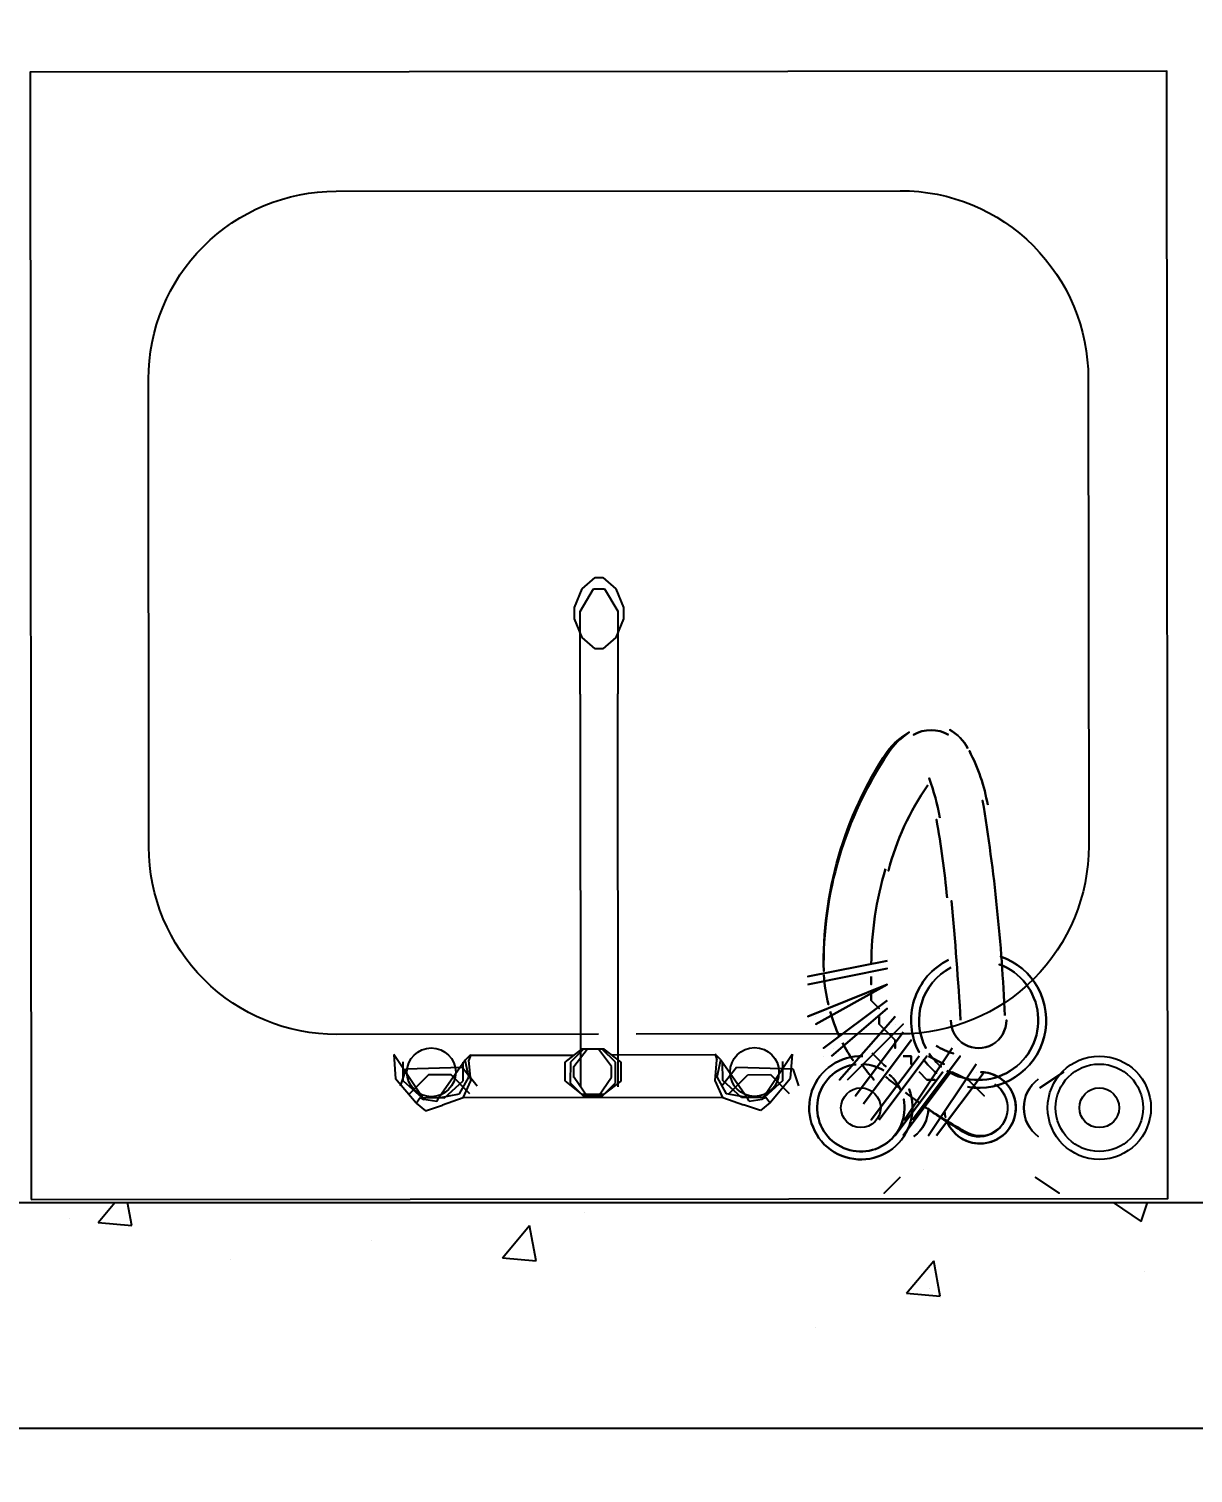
# Model space of a CAD drawing. Header units: millimetres. Extents: x 0 to 8967983, y -224399 to 13801.
# Drawn here: x 51358 to 51978, y -184134 to -183365 of the extents above; entities that cross this region are included whole.
import ezdxf
from ezdxf import colors
from ezdxf.entities.mleader import LeaderData, LeaderLine
from ezdxf.math import Vec2, Vec3

# ---------------------------------------------------------------- set-up
doc = ezdxf.new("R2010")
doc.units = ezdxf.units.MM
doc.header["$LTSCALE"] = 10
doc.layers.add('013', color=7, linetype='Continuous', lineweight=13)
doc.layers.add('Архитектура', color=251, linetype='Continuous')
doc.layers.get('0').off()
doc.layers.get('0').freeze()
doc.styles.add('ISOCPEUR', font='isocpeur.TTF', dxfattribs={"width": 0.7})
doc.styles.add('ГОСТ 2.304', font='isocpeur.TTF', dxfattribs={"width": 0.7})
doc.dimstyles.new('СПДС', dxfattribs={"dimscale": 100, "dimtxt": 2.5, "dimasz": 1, "dimexe": 1.5, "dimexo": 0, "dimgap": 1, "dimtad": 1, "dimdec": 0, "dimrnd": 5, "dimtxsty": 'ГОСТ 2.304', "dimblk": 'OBLIQUE', "dimcen": 2.5, "dimdle": 1, "dimadec": 0, "dimazin": 2, "dimtfac": 0.75, "dimtdec": 0, "dimtmove": 1, "dimatfit": 3, "dimfxl": 1, "dimtolj": 1, "dimarcsym": 1})

# ---------------------------------------------------------------- blocks, each defined once
blk = doc.blocks.new('_DOTSMALL')
at = {"color": 0, "linetype": 'ByBlock', "const_width": 0.5}
blk.add_lwpolyline([(-0.0625, 0, 1), (0.0625, 0, 1)], format="xyb", close=True, dxfattribs=at)
blk = doc.blocks.new('_Oblique')
at = {"color": 0, "linetype": 'ByBlock', "lineweight": -2}
blk.add_line((-0.5, -0.5), (0.5, 0.5), dxfattribs=at)
blk = doc.blocks.new('*D523')
at = {"layer": '013', "color": 0, "linetype": 'ByBlock', "lineweight": -2, "transparency": 16777216}
for p, q in [((47977.1, -6030.52), (47977.1, -6735.59)), ((47015.22, -6130.52), (47015.22, -6735.59)), ((48077.1, -6585.59), (46915.22, -6585.59)), ((69773.36, -206645.82), (69773.36, -207945.84)), ((70483.91, -206745.82), (69623.36, -206745.82)), ((70362.01, -207845.84), (69623.36, -207845.84))]:
    blk.add_line(p, q, dxfattribs=at)
at = {"layer": 'Defpoints', "color": 0, "linetype": 'ByBlock', "transparency": 16777216}
for p in [(47977.1, -6030.52), (47015.22, -6130.52), (47015.22, -6585.59), (70483.91, -206745.82), (69773.36, -207845.84), (70362.01, -207845.84)]:
    blk.add_point(p, dxfattribs=at)
at = {"layer": '013', "color": 0, "linetype": 'ByBlock', "lineweight": -2, "transparency": 16777216, "xscale": 100, "yscale": 100, "zscale": 100}
for p, rotation in [((47015.22, -6585.59), 180), ((69773.36, -206745.82), 90), ((69773.36, -207845.84), 270)]:
    blk.add_blockref('_Oblique', p, dxfattribs=dict(at, rotation=rotation))
blk.add_blockref('_Oblique', (47977.1, -6585.59), dxfattribs=at)
at = {"layer": '013', "color": 0, "linetype": 'ByBlock', "transparency": 16777216, "insert": (47496.16, -6360.59), "char_height": 250, "attachment_point": 5, "style": 'ГОСТ 2.304'}
blk.add_mtext('\\A1;960', dxfattribs=at)
at = {"layer": '013', "color": 0, "linetype": 'ByBlock', "transparency": 16777216, "insert": (69548.36, -207295.83), "char_height": 250, "attachment_point": 5, "rotation": 90, "style": 'ГОСТ 2.304'}
blk.add_mtext('\\A1;1100', dxfattribs=at)
blk = doc.blocks.new('*D524')
at = {"layer": '013', "color": 0, "linetype": 'ByBlock', "lineweight": -2, "transparency": 16777216}
for p, q in [((49025.2, -5880.52), (49025.2, -5780.52)), ((48615.22, -5880.52), (49175.2, -5880.52)), ((49025.2, -5880.52), (49025.2, -6030.52)), ((49025.2, -5880.52), (49025.2, -6030.52)), ((48492.41, -6030.52), (49175.2, -6030.52)), ((49025.2, -6030.52), (49025.2, -6130.52)), ((49025.2, -6728.58), (49025.2, -6030.52)), ((70806.46, -197915.87), (70806.46, -197815.87)), ((71073.33, -197915.87), (70656.46, -197915.87)), ((70806.46, -197965.87), (70806.46, -197915.87)), ((70806.46, -197965.87), (70806.46, -197915.87)), ((70806.46, -197940.87), (70271.13, -198142.19)), ((71121.06, -197965.87), (70656.46, -197965.87)), ((70806.46, -197965.87), (70806.46, -198065.87)), ((70271.13, -198142.19), (70271.13, -198552.19))]:
    blk.add_line(p, q, dxfattribs=at)
at = {"layer": 'Defpoints', "color": 0, "linetype": 'ByBlock', "transparency": 16777216}
for p in [(48615.22, -5880.52), (48492.41, -6030.52), (49025.2, -6030.52), (70806.46, -197915.87), (71073.33, -197915.87), (71121.06, -197965.87)]:
    blk.add_point(p, dxfattribs=at)
at = {"layer": '013', "color": 0, "linetype": 'ByBlock', "lineweight": -2, "transparency": 16777216, "xscale": 100, "yscale": 100, "zscale": 100}
for p, rotation in [((49025.2, -5880.52), 270), ((49025.2, -6030.52), 90), ((70806.46, -197915.87), 270), ((70806.46, -197965.87), 90)]:
    blk.add_blockref('_Oblique', p, dxfattribs=dict(at, rotation=rotation))
at = {"layer": '013', "color": 0, "linetype": 'ByBlock', "transparency": 16777216, "char_height": 250, "attachment_point": 5, "rotation": 90, "style": 'ГОСТ 2.304'}
for s, insert in [('\\A1;150', (48800.2, -6479.83)), ('\\A1;50', (70046.13, -198347.19))]:
    blk.add_mtext(s, dxfattribs=dict(at, insert=insert))

msp = doc.modelspace()

# ---------------------------------------------------------------- linework, layer by layer
at = {"layer": 'Архитектура', "lineweight": 25, "transparency": 33554684}
for p, q in [((51648.31, -183672.91, 0), (51652.3, -183662.91, 0)), ((51651.31, -183674.91, 0), (51658.3, -183662.9, 0)), ((51652.3, -183662.91, 0), (51659.29, -183656.9, 0)), ((51658.3, -183662.9, 0), (51664.3, -183662.9, 0)), ((51659.29, -183656.9, 0), (51663.29, -183656.9, 0)), ((51663.29, -183656.9, 0), (51670.3, -183662.89, 0)), ((51664.3, -183662.9, 0), (51671.31, -183674.89, 0)), ((51670.3, -183662.89, 0), (51674.31, -183672.89, 0)), ((51648.31, -183678.91, 0), (51648.31, -183672.91, 0)), ((51652.32, -183688.91, 0), (51648.31, -183678.91, 0)), ((51651.35, -183718.91, 0), (51651.31, -183674.91, 0)), ((51674.31, -183678.89, 0), (51670.32, -183688.89, 0)), ((51671.31, -183674.89, 0), (51671.35, -183718.89, 0)), ((51674.31, -183672.89, 0), (51674.31, -183678.89, 0)), ((51659.32, -183694.9, 0), (51652.32, -183688.91, 0)), ((51670.32, -183688.89, 0), (51663.32, -183694.9, 0)), ((51663.32, -183694.9, 0), (51659.32, -183694.9, 0)), ((51651.35, -183718.91, 0), (51651.53, -183927.88, 0)), ((51671.53, -183927.93, 0), (51671.35, -183718.89, 0)), ((51652.07, -183907.88, 0), (51643.05, -183914.86, 0)), ((51652.07, -183907.88, 0), (51643.05, -183914.86, 0)), ((51653.07, -183907.88, 0), (51646.05, -183914.87, 0)), ((51653.07, -183907.88, 0), (51646.05, -183914.87, 0)), ((51647.98, -183917.1, 0), (51655, -183907.9, 0)), ((51664.07, -183907.9, 0), (51652.07, -183907.88, 0)), ((51664.07, -183907.9, 0), (51652.07, -183907.88, 0)), ((51668.03, -183917.08, 0), (51661, -183907.9, 0)), ((51670.05, -183914.91, 0), (51663.07, -183907.9, 0)), ((51670.05, -183914.91, 0), (51663.07, -183907.9, 0)), ((51673.05, -183914.92, 0), (51664.07, -183907.9, 0)), ((51673.05, -183914.92, 0), (51664.07, -183907.9, 0)), ((51568.02, -183934.72, 0), (51552.06, -183910.7, 0)), ((51552.06, -183910.7, 0), (51553.04, -183923.7, 0)), ((51568.02, -183934.72, 0), (51552.06, -183910.7, 0)), ((51557.04, -183924.7, 0), (51557.05, -183914.7, 0)), ((51557.04, -183924.7, 0), (51557.05, -183914.7, 0)), ((51590.06, -183913.77, 0), (51576.02, -183933.74, 0)), ((51590.06, -183913.77, 0), (51576.02, -183933.74, 0)), ((51589.04, -183924.76, 0), (51589.05, -183914.76, 0)), ((51589.04, -183924.76, 0), (51589.05, -183914.76, 0)), ((51590.06, -183913.77, 0), (51593.06, -183910.77, 0)), ((51590.06, -183913.77, 0), (51593.06, -183910.77, 0)), ((51592.04, -183922.77, 0), (51590.06, -183913.77, 0)), ((51592.04, -183922.77, 0), (51590.06, -183913.77, 0)), ((51593.06, -183910.77, 0), (51592.06, -183913.77, 0)), ((51593.06, -183910.77, 0), (51592.06, -183913.77, 0)), ((51593.04, -183924.77, 0), (51592.06, -183913.77, 0)), ((51593.04, -183924.77, 0), (51592.06, -183913.77, 0)), ((51592.95, -183911.09, 0), (51648.07, -183911.05, 0)), ((51643.05, -183914.86, 0), (51643.04, -183924.86, 0)), ((51643.05, -183914.86, 0), (51643.04, -183924.86, 0)), ((51646.05, -183914.87, 0), (51646.03, -183925.87, 0)), ((51646.05, -183914.87, 0), (51646.03, -183925.87, 0)), ((51647.98, -183922.93, 0), (51647.98, -183917.1, 0)), ((51668.04, -183922.91, 0), (51668.03, -183917.08, 0)), ((51723.19, -183910.98, 0), (51668.07, -183911.03, 0)), ((51670.03, -183925.91, 0), (51670.05, -183914.91, 0)), ((51670.03, -183925.91, 0), (51670.05, -183914.91, 0)), ((51673.04, -183924.92, 0), (51673.05, -183914.92, 0)), ((51673.04, -183924.92, 0), (51673.05, -183914.92, 0)), ((51723.08, -183910.66, 0), (51724.09, -183913.65, 0)), ((51726.09, -183913.65, 0), (51723.08, -183910.66, 0)), ((51723.08, -183910.66, 0), (51724.09, -183913.65, 0)), ((51726.09, -183913.65, 0), (51723.08, -183910.66, 0)), ((51723.13, -183924.66, 0), (51724.09, -183913.65, 0)), ((51723.13, -183924.66, 0), (51724.09, -183913.65, 0)), ((51724.12, -183922.65, 0), (51726.09, -183913.65, 0)), ((51724.12, -183922.65, 0), (51726.09, -183913.65, 0)), ((51726.09, -183913.65, 0), (51740.16, -183933.6, 0)), ((51726.09, -183913.65, 0), (51740.16, -183933.6, 0)), ((51727.13, -183924.64, 0), (51727.09, -183914.64, 0)), ((51727.13, -183924.64, 0), (51727.09, -183914.64, 0)), ((51748.16, -183934.57, 0), (51764.08, -183910.51, 0)), ((51748.16, -183934.57, 0), (51764.08, -183910.51, 0)), ((51759.13, -183924.53, 0), (51759.09, -183914.53, 0)), ((51759.13, -183924.53, 0), (51759.09, -183914.53, 0)), ((51764.08, -183910.51, 0), (51763.12, -183923.51, 0)), ((51564.01, -183936.72, 0), (51553.04, -183923.7, 0)), ((51564.01, -183936.72, 0), (51553.04, -183923.7, 0)), ((51558.54, -183918.6, 0), (51555.52, -183927.6, 0)), ((51558.54, -183918.6, 0), (51555.52, -183927.6, 0)), ((51557.04, -183924.7, 0), (51567.02, -183933.72, 0)), ((51557.04, -183924.7, 0), (51567.02, -183933.72, 0)), ((51588.54, -183917.66, 0), (51558.54, -183918.6, 0)), ((51588.54, -183917.66, 0), (51558.54, -183918.6, 0)), ((51570.53, -183921.63, 0), (51560.51, -183931.61, 0)), ((51570.53, -183921.63, 0), (51560.51, -183931.61, 0)), ((51582.53, -183921.65, 0), (51570.53, -183921.63, 0)), ((51582.53, -183921.65, 0), (51570.53, -183921.63, 0)), ((51579.02, -183933.75, 0), (51589.04, -183924.76, 0)), ((51579.02, -183933.75, 0), (51589.04, -183924.76, 0)), ((51592.51, -183931.67, 0), (51582.53, -183921.65, 0)), ((51592.51, -183931.67, 0), (51582.53, -183921.65, 0)), ((51587.02, -183931.76, 0), (51592.04, -183922.77, 0)), ((51587.02, -183931.76, 0), (51592.04, -183922.77, 0)), ((51596.52, -183927.67, 0), (51588.54, -183917.66, 0)), ((51596.52, -183927.67, 0), (51588.54, -183917.66, 0)), ((51589.02, -183933.76, 0), (51593.04, -183924.77, 0)), ((51589.02, -183933.76, 0), (51593.04, -183924.77, 0)), ((51643.04, -183924.86, 0), (51652.02, -183931.88, 0)), ((51643.04, -183924.86, 0), (51652.02, -183931.88, 0)), ((51648.04, -183922.87, 0), (51655.02, -183932.89, 0)), ((51648.04, -183922.87, 0), (51655.02, -183932.89, 0)), ((51661.02, -183932.9, 0), (51668.04, -183922.91, 0)), ((51661.02, -183932.9, 0), (51668.04, -183922.91, 0)), ((51664.02, -183931.9, 0), (51673.04, -183924.92, 0)), ((51664.02, -183931.9, 0), (51673.04, -183924.92, 0)), ((51727.16, -183933.64, 0), (51723.13, -183924.66, 0)), ((51727.16, -183933.64, 0), (51723.13, -183924.66, 0)), ((51729.15, -183931.64, 0), (51724.12, -183922.65, 0)), ((51729.15, -183931.64, 0), (51724.12, -183922.65, 0)), ((51726.54, -183927.56, 0), (51734.5, -183917.53, 0)), ((51726.54, -183927.56, 0), (51734.5, -183917.53, 0)), ((51737.16, -183933.61, 0), (51727.13, -183924.64, 0)), ((51737.16, -183933.61, 0), (51727.13, -183924.64, 0)), ((51730.55, -183931.54, 0), (51740.52, -183921.51, 0)), ((51730.55, -183931.54, 0), (51740.52, -183921.51, 0)), ((51734.5, -183917.53, 0), (51764.5, -183918.42, 0)), ((51734.5, -183917.53, 0), (51764.5, -183918.42, 0)), ((51740.52, -183921.51, 0), (51752.52, -183921.46, 0)), ((51740.52, -183921.51, 0), (51752.52, -183921.46, 0)), ((51759.13, -183924.53, 0), (51749.16, -183933.56, 0)), ((51759.13, -183924.53, 0), (51749.16, -183933.56, 0)), ((51752.17, -183936.55, 0), (51763.12, -183923.51, 0)), ((51752.17, -183936.55, 0), (51763.12, -183923.51, 0)), ((51752.52, -183921.46, 0), (51762.55, -183931.43, 0)), ((51752.52, -183921.46, 0), (51762.55, -183931.43, 0)), ((51764.5, -183918.42, 0), (51767.54, -183927.41, 0)), ((51764.5, -183918.42, 0), (51767.54, -183927.41, 0)), ((51576.02, -183933.74, 0), (51587.02, -183931.76, 0)), ((51576.02, -183933.74, 0), (51587.02, -183931.76, 0)), ((51646.03, -183925.87, 0), (51653.02, -183932.88, 0)), ((51646.03, -183925.87, 0), (51653.02, -183932.88, 0)), ((51652.02, -183931.88, 0), (51664.02, -183931.9, 0)), ((51652.02, -183931.88, 0), (51664.02, -183931.9, 0)), ((51653.02, -183932.88, 0), (51663.02, -183932.9, 0)), ((51653.02, -183932.88, 0), (51663.02, -183932.9, 0)), ((51663.02, -183932.9, 0), (51670.03, -183925.91, 0)), ((51663.02, -183932.9, 0), (51670.03, -183925.91, 0)), ((51740.16, -183933.6, 0), (51729.15, -183931.64, 0)), ((51740.16, -183933.6, 0), (51729.15, -183931.64, 0)), ((51564.01, -183936.72, 0), (51566.02, -183933.72, 0)), ((51564.01, -183936.72, 0), (51566.02, -183933.72, 0)), ((51564.01, -183936.72, 0), (51569.01, -183940.73, 0)), ((51564.01, -183936.72, 0), (51569.01, -183940.73, 0)), ((51566.02, -183933.72, 0), (51568.02, -183934.72, 0)), ((51566.02, -183933.72, 0), (51568.02, -183934.72, 0)), ((51567.02, -183933.72, 0), (51579.02, -183933.75, 0)), ((51567.02, -183933.72, 0), (51579.02, -183933.75, 0)), ((51575.02, -183935.74, 0), (51568.02, -183934.72, 0)), ((51575.02, -183935.74, 0), (51568.02, -183934.72, 0)), ((51569.01, -183940.73, 0), (51578.01, -183937.74, 0)), ((51569.01, -183940.73, 0), (51578.01, -183937.74, 0)), ((51575.02, -183935.74, 0), (51576.02, -183933.74, 0)), ((51575.02, -183935.74, 0), (51576.02, -183933.74, 0)), ((51589.02, -183933.76, 0), (51578.01, -183937.74, 0)), ((51589.02, -183933.76, 0), (51578.01, -183937.74, 0)), ((51727.16, -183933.64, 0), (51589.02, -183933.76, 0)), ((51727.16, -183933.64, 0), (51738.17, -183937.6, 0)), ((51727.16, -183933.64, 0), (51738.17, -183937.6, 0)), ((51749.16, -183933.56, 0), (51737.16, -183933.61, 0)), ((51749.16, -183933.56, 0), (51737.16, -183933.61, 0)), ((51747.19, -183940.57, 0), (51738.17, -183937.6, 0)), ((51747.19, -183940.57, 0), (51738.17, -183937.6, 0)), ((51741.17, -183935.59, 0), (51740.16, -183933.6, 0)), ((51741.17, -183935.59, 0), (51740.16, -183933.6, 0)), ((51741.17, -183935.59, 0), (51748.16, -183934.57, 0)), ((51741.17, -183935.59, 0), (51748.16, -183934.57, 0)), ((51752.17, -183936.55, 0), (51747.19, -183940.57, 0)), ((51752.17, -183936.55, 0), (51747.19, -183940.57, 0)), ((51750.16, -183933.56, 0), (51748.16, -183934.57, 0)), ((51750.16, -183933.56, 0), (51748.16, -183934.57, 0)), ((51752.17, -183936.55, 0), (51750.16, -183933.56, 0)), ((51752.17, -183936.55, 0), (51750.16, -183933.56, 0)), ((47843.45, -183989.63), (52806.55, -183989.6)), ((51394.68, -184000.18), (51403.55, -183989.61)), ((51412.62, -184001.74), (51410.38, -183989.61)), ((51856.07, -183989.94), (51856.07, -183989.94)), ((51935, -183989.6), (51949.86, -183999.63)), ((51949.87, -183999.63), (51953.23, -183989.6)), ((51379.28, -183998.14), (51379.28, -183998.14)), ((51394.68, -184000.18), (51412.61, -184001.75)), ((51609.86, -184019), (51624.32, -184001.77)), ((51627.79, -184020.57), (51624.33, -184001.77)), ((51653.7, -183994.91), (51653.7, -183994.91)), ((51540.08, -184009.87), (51540.08, -184009.87)), ((51464.98, -184019.76), (51464.98, -184019.76)), ((51609.86, -184019), (51627.79, -184020.57)), ((51825.04, -184037.83), (51839.5, -184020.59)), ((51842.97, -184039.4), (51839.5, -184020.59)), ((51951.62, -184026.26), (51951.62, -184026.26)), ((51825.04, -184037.83), (51842.97, -184039.4)), ((51837.01, -184035.19), (51837.01, -184035.19)), ((51776.67, -184056.29), (51776.67, -184056.29)), ((47843.45, -184109.63), (52926.55, -184109.6))]:
    msp.add_line(p, q, dxfattribs=at)
at = {"layer": 'Архитектура', "lineweight": 25, "transparency": 33554684, "elevation": 0}
for points in [[(51359.08, -183987.99), (51964.08, -183987.46), (51963.55, -183387.46), (51358.55, -183387.99), (51359.08, -183987.99)], [(51772.41, -183869.29), (51772.41, -183869.29)], [(51772.41, -183869.29), (51772.41, -183869.29)], [(51814.72, -183865.06), (51814.72, -183865.06)], [(51814.72, -183865.06), (51814.72, -183865.06)], [(51814.72, -183873.52), (51814.72, -183873.52)], [(51814.72, -183873.52), (51814.72, -183873.52)], [(51814.72, -183881.98), (51814.72, -183881.98)], [(51814.72, -183881.98), (51814.72, -183881.98)], [(51776.64, -183890.45), (51776.64, -183890.45)], [(51776.64, -183890.45), (51776.64, -183890.45)], [(51818.95, -183894.68), (51818.95, -183894.68)], [(51818.95, -183894.68), (51818.95, -183894.68)], [(51785.88, -183907.39), (51785.88, -183907.39)], [(51785.88, -183907.39), (51785.88, -183907.39)], [(51827.42, -183903.14), (51827.42, -183903.14)], [(51827.42, -183903.14), (51827.42, -183903.14)], [(51780.87, -183911.6), (51780.87, -183911.6)], [(51780.87, -183911.6), (51780.87, -183911.6)], [(51835.88, -183911.6), (51835.88, -183911.6)], [(51835.88, -183911.6), (51835.88, -183911.6)], [(51853.57, -183911.63), (51853.57, -183911.63)], [(51853.57, -183911.63), (51853.57, -183911.63)], [(51794.34, -183920.09), (51794.34, -183920.09)], [(51794.34, -183920.09), (51794.34, -183920.09)], [(51844.34, -183920.07), (51844.34, -183920.07)], [(51844.34, -183920.07), (51844.34, -183920.07)], [(51862.04, -183920.09), (51862.04, -183920.09)], [(51862.04, -183920.09), (51862.04, -183920.09)], [(51807.03, -183928.55), (51807.03, -183928.55)], [(51807.03, -183928.55), (51807.03, -183928.55)], [(51815.49, -183937.01), (51815.49, -183937.01)], [(51815.49, -183937.01), (51815.49, -183937.01)], [(51828.19, -183945.48), (51828.19, -183945.48)], [(51828.19, -183945.48), (51828.19, -183945.48)], [(51834.3, -183971.79), (51834.3, -183971.79)], [(51834.3, -183971.79), (51834.3, -183971.79)]]:
    msp.add_lwpolyline(points, dxfattribs=at)
for points in [[(51661, -183900), (51521.8, -183900.12, -0.414214), (51421.71, -183800.21), (51421.49, -183551.39, -0.414214), (51521.4, -183451.3), (51821.66, -183451.04, -0.414214), (51921.74, -183550.95), (51921.96, -183799.77, -0.414214), (51822.05, -183899.85), (51681, -183899.98)], [(51814.64, -183749.52, -0.098402), (51826.47, -183739.22, 0.098402), (51815.2, -183750.61, 0.153885), (51780.91, -183866.49, -0.153885), (51814.64, -183749.52)], [(51854.77, -183951.85, -0.016359), (51835.15, -183938.9, 0.016359), (51856.12, -183951.57, 1.000109), (51872.18, -183926.69, -1.000109), (51854.77, -183951.85)]]:
    msp.add_lwpolyline(points, format="xyb", dxfattribs=at)
for points in [[(51847.4, -183740.61, 0.263202), (51828.65, -183740.58, -0.263202)], [(51857.72, -183747.89, 0.128446), (51848.07, -183737.9, -0.128446)], [(51868.21, -183777.94, 0.076793), (51858.44, -183749.22, -0.076793)], [(51842.72, -183784.72, 0.048642), (51836.97, -183763.71, -0.048642)], [(51836.26, -183767.43, 0.086562), (51815.32, -183813.01, -0.086562)], [(51877.33, -183890.04, 0.030153), (51865.52, -183775.64, -0.030153)], [(51846.56, -183827.3, 0.021688), (51840.92, -183785.61, -0.021688)], [(51813.82, -183811.99, 0.073497), (51806.26, -183862.76, -0.073497)], [(51853.79, -183892.56, 0.008531), (51848.93, -183828.95, -0.008531)], [(51847.34, -183860.37, 0.423103), (51831.69, -183909.54, -0.423103)], [(51846.51, -183919.44, 1.108707), (51874.39, -183862.78, -1.108707)], [(51857.41, -183928.03, 0.921844), (51875.02, -183858.54, -0.921844)], [(51781.04, -183868.44, 0.043708), (51783.38, -183884.13, -0.043708)], [(51848.55, -183864.51, 0.413779), (51835.3, -183907.35, -0.413779)], [(51784.34, -183887.83, 0.038822), (51789.22, -183901, -0.038822)], [(51848.57, -183892.56, 1.000049), (51878.19, -183892.56, -1.000049)], [(51790.91, -183904.49, 0.030446), (51796.51, -183913.93, -0.030446)], [(51840.71, -183906.06, 0.071497), (51850.07, -183910.25, -0.071497)], [(51801.83, -183911.65, 3.349514), (51826.34, -183929.22, -3.349514)], [(51798.13, -183916, 2.5734), (51823.5, -183934.54, -2.5734)], [(51801.09, -183915.99, 0.021049), (51807.68, -183924.16, -0.021049)], [(51812.93, -183919.34, 0.121122), (51802.36, -183915.92, -0.121122)], [(51806.76, -183910.06, 0.020071), (51813.91, -183917.13, -0.020071)], [(51833.95, -183913.23, 0.071236), (51840.94, -183920.67, -0.071236)], [(51837.04, -183910.26, 0.075801), (51843.5, -183917.3, -0.075801)], [(51813.96, -183922.66, 0.006867), (51821.38, -183928.64, -0.006867)], [(51822.05, -183929.91, 0.111571), (51816.02, -183921.63, -0.111571)], [(51846.35, -183945.9, 1.879148), (51864.57, -183920.1, -1.879148)], [(51847.27, -183947.93, 1.639573), (51866.8, -183920.26, -1.639573)], [(51895.11, -183923.84, 0.502962), (51895.11, -183954.41, -0.502962)], [(51824.39, -183930.97, 0.006878), (51832.09, -183936.7, -0.006878)], [(51828.96, -183954.41, 0.232603), (51836.65, -183939.47, -0.232603)], [(51845.22, -183941.13, 0.039911), (51845.77, -183944.1, -0.039911)]]:
    msp.add_lwpolyline(points, format="xyb", close=True, dxfattribs=at)
for points in [[(51814.72, -183860.83), (51772.41, -183869.29)], [(51772.41, -183873.52), (51814.72, -183865.06)], [(51806.26, -183869.29), (51806.26, -183873.52)], [(51814.72, -183873.52), (51772.41, -183890.45), (51814.72, -183873.52), (51776.64, -183894.68)], [(51806.26, -183877.75), (51806.26, -183881.98), (51810.49, -183886.22), (51806.26, -183881.98)], [(51814.72, -183881.98), (51780.87, -183907.37)], [(51785.1, -183911.6), (51814.72, -183886.22)], [(51818.95, -183890.45), (51789.34, -183924.3)], [(51810.49, -183890.45), (51810.49, -183894.68), (51814.72, -183898.91), (51818.95, -183903.14), (51818.95, -183907.37), (51818.95, -183903.14), (51814.72, -183898.91), (51810.49, -183894.68)], [(51793.57, -183924.3), (51823.19, -183894.68)], [(51823.19, -183898.91), (51797.8, -183932.76)], [(51802.03, -183936.99), (51827.42, -183903.14)], [(51849.34, -183907.39), (51823.96, -183945.48)], [(51831.65, -183911.6), (51806.26, -183945.45)], [(51810.49, -183945.45), (51835.88, -183911.6)], [(51823.19, -183911.6), (51827.42, -183911.6), (51827.42, -183915.83), (51827.42, -183911.6)], [(51828.19, -183945.48), (51853.57, -183911.63)], [(51836.65, -183911.63), (51845.11, -183915.86)], [(51862.04, -183915.86), (51836.65, -183953.94)], [(51844.34, -183920.07), (51818.95, -183953.91)], [(51823.19, -183953.91), (51848.57, -183920.07)], [(51831.65, -183920.07), (51835.88, -183924.3), (51840.11, -183924.3), (51835.88, -183924.3)], [(51840.88, -183953.94), (51866.27, -183920.09)], [(51857.81, -183924.32), (51866.27, -183932.78), (51857.81, -183924.32), (51849.34, -183920.09)], [(51895.89, -183928.55), (51908.58, -183920.09)], [(51821.6, -183976.02), (51813.14, -183984.49)], [(51893.53, -183976.02), (51906.23, -183984.49)]]:
    msp.add_lwpolyline(points, close=True, dxfattribs=at)
at = {"layer": 'Архитектура', "lineweight": 25, "transparency": 33554684}
for centre, radius in [((51572.04, -183920.23, 0), 13), ((51572.04, -183920.23, 0), 13), ((51744.11, -183920.08, 0), 13), ((51744.11, -183920.08, 0), 13), ((51927.62, -183939.13, 0), 27.5), ((51927.62, -183939.13, 0), 27.5), ((51927.62, -183939.13, 0), 23.27), ((51927.62, -183939.13, 0), 23.27), ((51800.68, -183939.12, 0), 10.58), ((51800.68, -183939.12, 0), 10.58), ((51927.62, -183939.12, 0), 10.58), ((51927.62, -183939.12, 0), 10.58)]:
    msp.add_circle(centre, radius, dxfattribs=at)

# ---------------------------------------------------------------- dimensions: what is measured, and where the dimension line sits
at = {"layer": '013', "color": 1, "linetype": 'ByBlock'}
for base, p1, p2, middle in [((49025.2, -6030.52), (48615.22, -5880.52), (48492.41, -6030.52), (49072.03, -6479.83)), ((70806.46, -197915.87), (71121.06, -197965.87), (71073.33, -197915.87), (70271.13, -198242.19))]:
    dim = msp.add_linear_dim(base=base, p1=p1, p2=p2, angle=90, dimstyle='СПДС', dxfattribs=at)
    dim.commit()
    dim.dimension.update_dxf_attribs({"geometry": '*D524', "text_midpoint": middle, "dimtype": 160})
dim = msp.add_linear_dim(base=(47015.22, -6585.59), p1=(47977.1, -6030.52), p2=(47015.22, -6130.52), dimstyle='СПДС', dxfattribs=at)
dim.commit()
dim.dimension.update_dxf_attribs({"geometry": '*D523', "text_midpoint": (47496.16, -6360.59)})
dim = msp.add_linear_dim(base=(69773.36, -207845.84), p1=(70483.91, -206745.82), p2=(70362.01, -207845.84), angle=90, dimstyle='СПДС', dxfattribs=at)
dim.commit()
dim.dimension.update_dxf_attribs({"geometry": '*D523', "text_midpoint": (69548.36, -207295.83)})

# ---------------------------------------------------------------- leaders
at = {"layer": 'Архитектура', "lineweight": 25, "transparency": 33554684}
ml = msp.add_multileader_mtext('Standard', dxfattribs=at)
ml.set_content('0,000', color=256, style='ISOCPEUR')
ml.set_leader_properties(color=256, linetype='Continuous', lineweight=-1)
ml.set_arrow_properties(name='DOTSMALL')
ml.build(insert=Vec2(0, 0))
ml.multileader.update_dxf_attribs({"has_text_frame": 1, "text_left_attachment_type": 4, "text_right_attachment_type": 4, "dogleg_length": 100, "arrow_head_size": 180})
ctx = ml.context
ctx.base_point, ctx.char_height, ctx.arrow_head_size, ctx.landing_gap_size, ctx.plane_origin = Vec3(55258.74, -205011.74, 0), 250, 180, 50, Vec3(53097.53, -205536.32, 0)
ctx.left_attachment, ctx.right_attachment = 4, 4
notes = []
notes.append((ctx, [(0, (0, 0, 0), (0, 0), (1, 0), 1, [])]))
ctx.mtext.insert, ctx.mtext.width, ctx.mtext.line_spacing_style, ctx.mtext.flow_direction = Vec3(55308.74, -204611.74, 0), 852.697, 2, 5
ml = msp.add_multileader_mtext('Standard', dxfattribs=at)
ml.set_content('-0,880', color=256, style='ISOCPEUR')
ml.set_leader_properties(color=256, linetype='Continuous', lineweight=-1)
ml.set_arrow_properties(name='DOTSMALL')
ml.build(insert=Vec2(0, 0))
ml.multileader.update_dxf_attribs({"has_text_frame": 1, "text_left_attachment_type": 4, "text_right_attachment_type": 4, "dogleg_length": 100, "arrow_head_size": 180})
ctx = ml.context
ctx.base_point, ctx.char_height, ctx.arrow_head_size, ctx.landing_gap_size, ctx.plane_origin = Vec3(51992.71, -202656.88, 0), 250, 180, 50, Vec3(49677.51, -203082.82, 0)
ctx.left_attachment, ctx.right_attachment = 4, 4
notes.append((ctx, [(0, (0, 0, 0), (0, 0), (1, 0), 1, [])]))
ctx.mtext.insert, ctx.mtext.width, ctx.mtext.line_spacing_style, ctx.mtext.flow_direction = Vec3(52042.71, -202323.55, 0), 525.1769, 2, 5
ml = msp.add_multileader_mtext('Standard', dxfattribs=at)
ml.set_content('-2,500', color=256, style='ISOCPEUR')
ml.set_leader_properties(color=256, linetype='Continuous', lineweight=-1)
ml.set_arrow_properties(name='DOTSMALL')
ml.build(insert=Vec2(0, 0))
ml.multileader.update_dxf_attribs({"has_text_frame": 1, "text_left_attachment_type": 4, "text_right_attachment_type": 4, "dogleg_length": 100, "arrow_head_size": 180})
ctx = ml.context
ctx.base_point, ctx.char_height, ctx.arrow_head_size, ctx.landing_gap_size, ctx.plane_origin = Vec3(52052.72, -199099.64), 250, 180, 50, Vec3(49891.51, -199690.89)
ctx.left_attachment, ctx.right_attachment = 4, 4
notes.append((ctx, [(0, (0, 0, 0), (0, 0), (1, 0), 1, [])]))
ctx.mtext.insert, ctx.mtext.width, ctx.mtext.line_spacing_style, ctx.mtext.flow_direction = Vec3(52102.72, -198766.31), 852.697, 2, 5
ml = msp.add_multileader_mtext('Standard', dxfattribs=at)
ml.set_content('-2,650', color=256, style='ISOCPEUR')
ml.set_leader_properties(color=256, linetype='Continuous', lineweight=-1)
ml.set_arrow_properties(name='DOTSMALL')
ml.build(insert=Vec2(0, 0))
ml.multileader.update_dxf_attribs({"has_text_frame": 1, "text_left_attachment_type": 4, "text_right_attachment_type": 4, "dogleg_length": 100, "arrow_head_size": 180})
ctx = ml.context
ctx.base_point, ctx.char_height, ctx.arrow_head_size, ctx.landing_gap_size, ctx.plane_origin = Vec3(97964.87, -185922.12), 250, 180, 50, Vec3(95803.65, -186513.36)
ctx.left_attachment, ctx.right_attachment = 4, 4
notes.append((ctx, [(0, (0, 0, 0), (0, 0), (1, 0), 1, [])]))
ctx.mtext.insert, ctx.mtext.width, ctx.mtext.line_spacing_style, ctx.mtext.flow_direction = Vec3(98014.87, -185588.78), 852.697, 2, 5
ml = msp.add_multileader_mtext('Standard', dxfattribs=at)
ml.set_content('-2,550', color=256, style='ISOCPEUR')
ml.set_leader_properties(color=256, linetype='Continuous', lineweight=-1)
ml.set_arrow_properties(name='DOTSMALL')
ml.build(insert=Vec2(0, 0))
ml.multileader.update_dxf_attribs({"has_text_frame": 1, "text_left_attachment_type": 4, "text_right_attachment_type": 4, "dogleg_length": 100, "arrow_head_size": 180})
ctx = ml.context
ctx.base_point, ctx.char_height, ctx.arrow_head_size, ctx.landing_gap_size, ctx.plane_origin = Vec3(52128.37, -211270.92), 250, 180, 50, Vec3(53069.98, -212624.51)
ctx.left_attachment, ctx.right_attachment = 4, 4
notes.append((ctx, [(0, (0, 0, 0), (0, 0), (1, 0), 1, [])]))
ctx.mtext.insert, ctx.mtext.width, ctx.mtext.defined_height, ctx.mtext.line_spacing_style, ctx.mtext.flow_direction = Vec3(52178.37, -210937.58), 599.1982, 407.47, 2, 5
ml = msp.add_multileader_mtext('Standard', dxfattribs=at)
ml.set_content('{\\W0.8;-2,250}', color=256, style='ISOCPEUR')
ml.set_leader_properties(color=256, linetype='Continuous', lineweight=-1)
ml.set_arrow_properties(name='DOTSMALL')
ml.build(insert=Vec2(0, 0))
ml.multileader.update_dxf_attribs({"has_text_frame": 1, "text_left_attachment_type": 4, "text_right_attachment_type": 4, "dogleg_length": 100, "arrow_head_size": 180})
ctx = ml.context
ctx.base_point, ctx.char_height, ctx.arrow_head_size, ctx.landing_gap_size, ctx.plane_origin = Vec3(69101.21, -196521.62), 250, 180, 50, Vec3(68896.09, -197241.92)
ctx.left_attachment, ctx.right_attachment = 4, 4
notes.append((ctx, [(0, (0, 0, 0), (0, 0), (1, 0), 1, [])]))
ctx.mtext.insert, ctx.mtext.width, ctx.mtext.defined_height, ctx.mtext.line_spacing_style, ctx.mtext.flow_direction = Vec3(69151.21, -196188.28), 769.989, 343.89, 2, 5
ml = msp.add_multileader_mtext('Standard', dxfattribs=at)
ml.set_content('%%P0,000', color=256, style='ISOCPEUR')
ml.set_leader_properties(color=256, linetype='Continuous', lineweight=-1)
ml.set_arrow_properties(name='DOTSMALL')
ml.build(insert=Vec2(0, 0))
ml.multileader.update_dxf_attribs({"has_text_frame": 1, "text_left_attachment_type": 4, "text_right_attachment_type": 4, "dogleg_length": 100, "arrow_head_size": 180})
ctx = ml.context
ctx.base_point, ctx.char_height, ctx.arrow_head_size, ctx.landing_gap_size, ctx.plane_origin = Vec3(52035.36, -204572.45, 0), 250, 180, 50, Vec3(48964.27, -206161.99, 0)
ctx.left_attachment, ctx.right_attachment = 4, 4
notes.append((ctx, [(0, (0, 0, 0), (0, 0), (1, 0), 1, [])]))
ctx.mtext.insert, ctx.mtext.width, ctx.mtext.line_spacing_style, ctx.mtext.flow_direction = Vec3(52085.36, -204239.11, 0), 852.697, 2, 5
ml = msp.add_multileader_mtext('Standard', dxfattribs=at)
ml.set_content('%%P0,000', color=256, style='ISOCPEUR')
ml.set_leader_properties(color=256, linetype='Continuous', lineweight=-1)
ml.set_arrow_properties(name='DOTSMALL')
ml.build(insert=Vec2(0, 0))
ml.multileader.update_dxf_attribs({"has_text_frame": 1, "text_left_attachment_type": 4, "text_right_attachment_type": 4, "dogleg_length": 100, "arrow_head_size": 180})
ctx = ml.context
ctx.base_point, ctx.char_height, ctx.arrow_head_size, ctx.landing_gap_size, ctx.plane_origin = Vec3(51477.6, -197264.89), 250, 180, 50, Vec3(48406.52, -198854.44)
ctx.left_attachment, ctx.right_attachment = 4, 4
notes.append((ctx, [(0, (0, 0, 0), (0, 0), (1, 0), 1, [])]))
ctx.mtext.insert, ctx.mtext.width, ctx.mtext.line_spacing_style, ctx.mtext.flow_direction = Vec3(51527.6, -196931.56), 852.697, 2, 5
ml = msp.add_multileader_mtext('Standard', dxfattribs=at)
ml.set_content('%%P0,000', color=256, style='ISOCPEUR')
ml.set_leader_properties(color=256, linetype='Continuous', lineweight=-1)
ml.set_arrow_properties(name='DOTSMALL')
ml.build(insert=Vec2(0, 0))
ml.multileader.update_dxf_attribs({"has_text_frame": 1, "text_left_attachment_type": 4, "text_right_attachment_type": 4, "dogleg_length": 100, "arrow_head_size": 180})
ctx = ml.context
ctx.base_point, ctx.char_height, ctx.arrow_head_size, ctx.landing_gap_size, ctx.plane_origin = Vec3(75855.86, -202520.92), 250, 180, 50, Vec3(72784.78, -204110.47)
ctx.left_attachment, ctx.right_attachment = 4, 4
notes.append((ctx, [(0, (0, 0, 0), (0, 0), (1, 0), 1, [])]))
ctx.mtext.insert, ctx.mtext.width, ctx.mtext.line_spacing_style, ctx.mtext.flow_direction = Vec3(75905.86, -202187.59), 852.697, 2, 5
ml = msp.add_multileader_mtext('Standard', dxfattribs=at)
ml.set_content('%%P0,000', color=256, style='ISOCPEUR')
ml.set_leader_properties(color=256, linetype='Continuous', lineweight=-1)
ml.set_arrow_properties(name='DOTSMALL')
ml.build(insert=Vec2(0, 0))
ml.multileader.update_dxf_attribs({"has_text_frame": 1, "text_left_attachment_type": 4, "text_right_attachment_type": 4, "dogleg_length": 100, "arrow_head_size": 180})
ctx = ml.context
ctx.base_point, ctx.char_height, ctx.arrow_head_size, ctx.landing_gap_size, ctx.plane_origin = Vec3(73396.1, -204238.76), 250, 180, 50, Vec3(70277.3, -203473.58)
ctx.left_attachment, ctx.right_attachment = 4, 4
notes.append((ctx, [(0, (0, 0, 0), (0, 0), (1, 0), 1, [])]))
ctx.mtext.insert, ctx.mtext.width, ctx.mtext.line_spacing_style, ctx.mtext.flow_direction = Vec3(73446.1, -203905.43), 852.697, 2, 5
ml = msp.add_multileader_mtext('Standard', dxfattribs=at)
ml.set_content('%%P0,000', color=256, style='ISOCPEUR')
ml.set_leader_properties(color=256, linetype='Continuous', lineweight=-1)
ml.set_arrow_properties(name='DOTSMALL')
ml.build(insert=Vec2(0, 0))
ml.multileader.update_dxf_attribs({"has_text_frame": 1, "text_left_attachment_type": 4, "text_right_attachment_type": 4, "dogleg_length": 100, "arrow_head_size": 180})
ctx = ml.context
ctx.base_point, ctx.char_height, ctx.arrow_head_size, ctx.landing_gap_size, ctx.plane_origin = Vec3(56873.26, -196097.72), 250, 180, 50, Vec3(54712.04, -197046.47)
ctx.left_attachment, ctx.right_attachment = 4, 4
notes.append((ctx, [(0, (0, 0, 0), (0, 0), (1, 0), 1, [])]))
ctx.mtext.insert, ctx.mtext.width, ctx.mtext.line_spacing_style, ctx.mtext.flow_direction = Vec3(56923.26, -195764.39), 852.697, 2, 5
ml = msp.add_multileader_mtext('Standard', dxfattribs=at)
ml.set_content('Л.3', color=256, style='ISOCPEUR')
ml.set_leader_properties(color=256, linetype='Continuous', lineweight=-1)
ml.set_arrow_properties(name='DOTSMALL')
ml.build(insert=Vec2(0, 0))
ml.multileader.update_dxf_attribs({"has_text_frame": 1, "text_left_attachment_type": 4, "text_right_attachment_type": 4, "dogleg_length": 100, "arrow_head_size": 180})
ctx = ml.context
ctx.base_point, ctx.char_height, ctx.arrow_head_size, ctx.landing_gap_size, ctx.plane_origin = Vec3(73917.94, -204990.73), 250, 180, 50, Vec3(98695.64, -215170.22)
ctx.left_attachment, ctx.right_attachment = 4, 4
notes.append((ctx, [(0, (0, 0, 0), (0, 0), (1, 0), 1, [])]))
ctx.mtext.insert, ctx.mtext.width, ctx.mtext.line_spacing_style, ctx.mtext.flow_direction = Vec3(73967.94, -204657.39), 852.697, 2, 5
for ctx, leaders in notes:
    for number, flags, end, landing, length, lines in leaders:
        leader = LeaderData()
        leader.index, (leader.has_last_leader_line, leader.has_dogleg_vector, leader.attachment_direction) = number, flags
        leader.last_leader_point, leader.dogleg_vector, leader.dogleg_length = Vec3(end), Vec3(landing), length
        for number, points, colour, breaks in lines:
            line = LeaderLine()
            line.index, line.vertices, line.color, line.breaks = number, Vec3.list(points), colors.encode_raw_color(colour), breaks
            leader.lines.append(line)
        ctx.leaders.append(leader)

doc.saveas('drawing.dxf')
